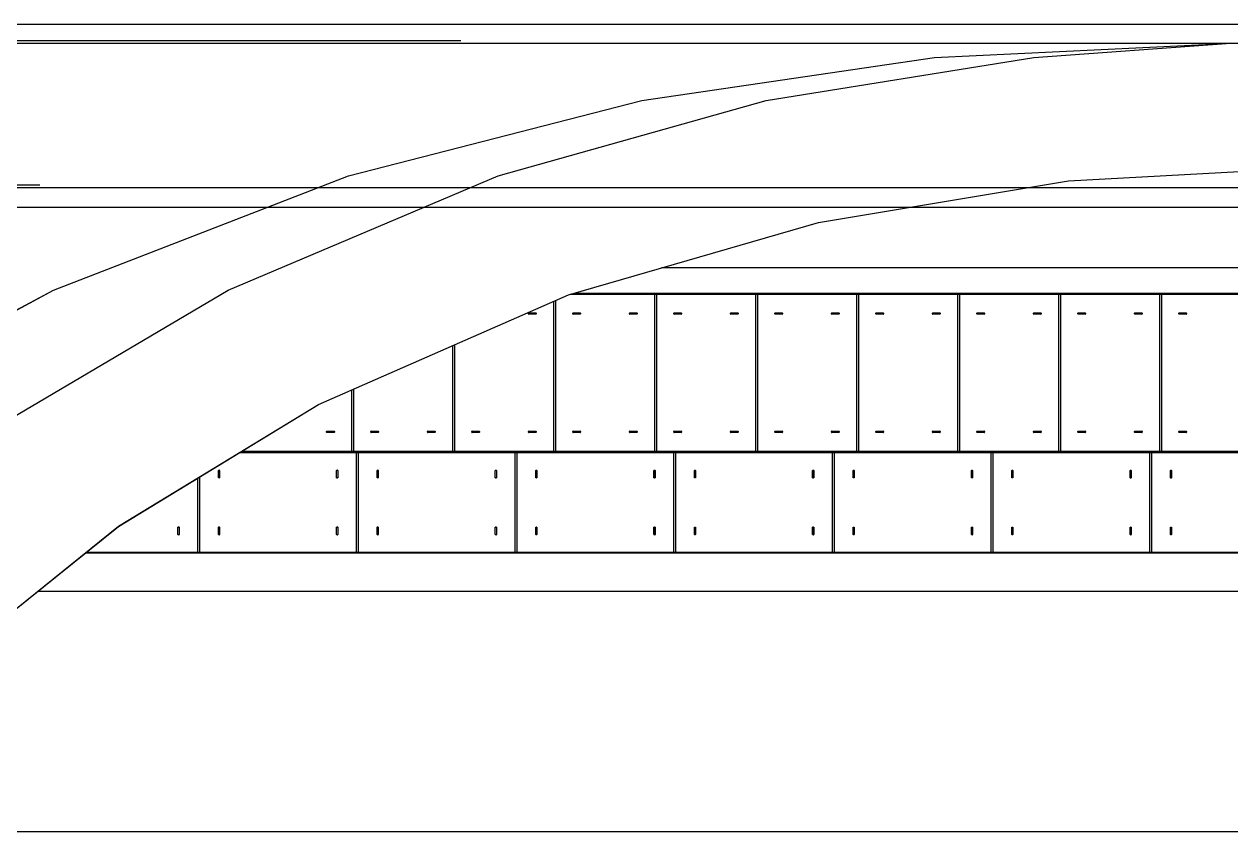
# Model space of a CAD drawing. Extents: x -137 to 172, y -7 to 127.
# Drawn here: x 24.07 to 30.34, y 62.91 to 67.11 of the extents above; entities that cross this region are included whole.
import ezdxf

# ---------------------------------------------------------------- set-up
doc = ezdxf.new("R2010")
doc.units = 0
doc.layers.add('TT-BASE', color=253, linetype='CONTINUOUS')

msp = doc.modelspace()

# ---------------------------------------------------------------- linework, layer by layer
at = {"layer": 'TT-BASE'}
for p, q in [((19.6662, 67.1137), (33.9162, 67.1136)), ((33.9162, 67.0136), (4.6662, 67.0144)), ((33.9162, 67.0136), (4.6662, 67.0138)), ((28.7982, 66.9408), (30.3162, 67.0137)), ((28.7982, 66.9407), (30.3162, 67.0136)), ((29.3152, 66.9408), (30.3162, 67.0137)), ((29.3152, 66.9406), (30.3162, 67.0136)), ((27.2772, 66.7168), (28.7982, 66.9408)), ((27.2772, 66.7167), (28.7982, 66.9407)), ((27.9242, 66.7168), (29.3152, 66.9408)), ((27.9242, 66.7167), (29.3152, 66.9406)), ((25.7522, 66.3249), (27.2772, 66.7168)), ((25.7522, 66.3247), (27.2772, 66.7167)), ((26.5302, 66.3248), (27.9242, 66.7168)), ((26.5302, 66.3247), (27.9242, 66.7167)), ((24.2182, 65.7309), (25.7522, 66.3249)), ((24.2182, 65.7307), (25.7522, 66.3247)), ((25.1272, 65.7309), (26.5302, 66.3248)), ((25.1272, 65.7307), (26.5302, 66.3247)), ((29.4962, 66.2994), (30.7962, 66.3703)), ((29.4962, 66.2993), (30.7962, 66.3703)), ((0.0529, 66.2646), (29.2828, 66.2638)), ((0.0529, 66.2638), (29.2828, 66.2636)), ((24.6629, 66.263), (9.663, 66.2634)), ((33.9135, 66.2626), (24.6629, 66.263)), ((28.1962, 66.0824), (29.4962, 66.2994)), ((28.1962, 66.0823), (29.4962, 66.2993)), ((26.8962, 65.7054), (28.1962, 66.0824)), ((26.8962, 65.7053), (28.1962, 66.0823)), ((33.9162, 65.8457), (27.3804, 65.8459)), ((33.9162, 65.8457), (27.3805, 65.8457)), ((22.9811, 65.0639), (24.2182, 65.7309)), ((22.9812, 65.0637), (24.2182, 65.7307)), ((23.9961, 65.0639), (25.1272, 65.7309)), ((23.9962, 65.0637), (25.1272, 65.7307)), ((25.5961, 65.1365), (26.8962, 65.7054)), ((25.5962, 65.1363), (26.8962, 65.7053)), ((33.9162, 65.7086), (26.9078, 65.7088)), ((33.9162, 65.7086), (26.9078, 65.7087)), ((33.9162, 65.7136), (26.925, 65.7138)), ((33.9162, 65.7136), (26.9251, 65.7137)), ((27.3437, 65.7088), (27.3436, 64.8938)), ((27.3437, 65.7087), (27.3437, 64.8937)), ((27.3537, 65.7088), (27.3536, 64.8938)), ((27.3537, 65.7087), (27.3537, 64.8937)), ((27.8687, 65.7088), (27.8686, 64.8938)), ((27.8687, 65.7087), (27.8687, 64.8937)), ((27.8787, 65.7088), (27.8786, 64.8938)), ((27.8787, 65.7087), (27.8787, 64.8937)), ((28.3937, 65.7088), (28.3936, 64.8938)), ((28.3937, 65.7087), (28.3937, 64.8937)), ((28.4037, 65.7088), (28.4036, 64.8938)), ((28.4037, 65.7087), (28.4037, 64.8937)), ((28.9187, 65.7088), (28.9186, 64.8938)), ((28.9187, 65.7087), (28.9187, 64.8937)), ((28.9287, 65.7088), (28.9286, 64.8938)), ((28.9287, 65.7087), (28.9287, 64.8937)), ((29.4437, 65.7088), (29.4436, 64.8938)), ((29.4437, 65.7086), (29.4437, 64.8936)), ((29.4537, 65.7088), (29.4536, 64.8938)), ((29.4537, 65.7086), (29.4537, 64.8936)), ((29.9687, 65.7087), (29.9686, 64.8937)), ((29.9687, 65.7086), (29.9687, 64.8936)), ((29.9787, 65.7087), (29.9786, 64.8937)), ((29.9787, 65.7086), (29.9787, 64.8936)), ((26.8187, 65.6715), (26.8186, 64.8938)), ((26.8187, 65.6714), (26.8187, 64.8937)), ((26.8287, 65.6759), (26.8286, 64.8938)), ((26.8287, 65.6757), (26.8287, 64.8937)), ((26.6887, 65.6068), (26.6887, 65.6108)), ((26.6887, 65.6067), (26.6887, 65.6107)), ((26.6897, 65.6118), (26.7277, 65.6118)), ((26.6897, 65.6117), (26.7277, 65.6117)), ((26.7277, 65.6058), (26.6897, 65.6058)), ((26.7277, 65.6057), (26.6897, 65.6057)), ((26.7287, 65.6108), (26.7287, 65.6068)), ((26.7287, 65.6107), (26.7287, 65.6067)), ((26.9187, 65.6068), (26.9187, 65.6108)), ((26.9187, 65.6067), (26.9187, 65.6107)), ((26.9197, 65.6118), (26.9577, 65.6118)), ((26.9197, 65.6117), (26.9577, 65.6117)), ((26.9577, 65.6058), (26.9197, 65.6058)), ((26.9577, 65.6057), (26.9197, 65.6057)), ((26.9587, 65.6108), (26.9587, 65.6068)), ((26.9587, 65.6107), (26.9587, 65.6067)), ((27.2137, 65.6068), (27.2137, 65.6108)), ((27.2137, 65.6067), (27.2137, 65.6107)), ((27.2147, 65.6118), (27.2527, 65.6118)), ((27.2147, 65.6117), (27.2527, 65.6117)), ((27.2527, 65.6058), (27.2147, 65.6058)), ((27.2527, 65.6057), (27.2147, 65.6057)), ((27.2537, 65.6108), (27.2537, 65.6068)), ((27.2537, 65.6107), (27.2537, 65.6067)), ((27.4437, 65.6068), (27.4437, 65.6108)), ((27.4437, 65.6067), (27.4437, 65.6107)), ((27.4447, 65.6118), (27.4827, 65.6118)), ((27.4447, 65.6117), (27.4827, 65.6117)), ((27.4827, 65.6058), (27.4447, 65.6058)), ((27.4827, 65.6057), (27.4447, 65.6057)), ((27.4837, 65.6108), (27.4837, 65.6068)), ((27.4837, 65.6107), (27.4837, 65.6067)), ((27.7387, 65.6068), (27.7387, 65.6108)), ((27.7387, 65.6067), (27.7387, 65.6107)), ((27.7397, 65.6118), (27.7777, 65.6118)), ((27.7397, 65.6117), (27.7777, 65.6117)), ((27.7777, 65.6058), (27.7397, 65.6058)), ((27.7777, 65.6057), (27.7397, 65.6057)), ((27.7787, 65.6108), (27.7787, 65.6068)), ((27.7787, 65.6107), (27.7787, 65.6067)), ((27.9687, 65.6068), (27.9687, 65.6108)), ((27.9687, 65.6067), (27.9687, 65.6107)), ((27.9697, 65.6118), (28.0077, 65.6118)), ((27.9697, 65.6117), (28.0077, 65.6117)), ((28.0077, 65.6058), (27.9697, 65.6058)), ((28.0077, 65.6057), (27.9697, 65.6057)), ((28.0087, 65.6108), (28.0087, 65.6068)), ((28.0087, 65.6107), (28.0087, 65.6067)), ((28.2637, 65.6068), (28.2637, 65.6108)), ((28.2637, 65.6067), (28.2637, 65.6107)), ((28.2647, 65.6118), (28.3027, 65.6118)), ((28.2647, 65.6117), (28.3027, 65.6117)), ((28.3027, 65.6058), (28.2647, 65.6058)), ((28.3027, 65.6057), (28.2647, 65.6057)), ((28.3037, 65.6108), (28.3037, 65.6068)), ((28.3037, 65.6107), (28.3037, 65.6067)), ((28.4937, 65.6068), (28.4937, 65.6108)), ((28.4937, 65.6067), (28.4937, 65.6107)), ((28.4947, 65.6118), (28.5327, 65.6118)), ((28.4947, 65.6117), (28.5327, 65.6117)), ((28.5327, 65.6058), (28.4947, 65.6058)), ((28.5327, 65.6057), (28.4947, 65.6057)), ((28.5337, 65.6108), (28.5337, 65.6068)), ((28.5337, 65.6107), (28.5337, 65.6067)), ((28.7887, 65.6068), (28.7887, 65.6108)), ((28.7887, 65.6067), (28.7887, 65.6107)), ((28.7897, 65.6118), (28.8277, 65.6118)), ((28.7897, 65.6117), (28.8277, 65.6117)), ((28.8277, 65.6058), (28.7897, 65.6058)), ((28.8277, 65.6057), (28.7897, 65.6057)), ((28.8287, 65.6108), (28.8287, 65.6068)), ((28.8287, 65.6107), (28.8287, 65.6067)), ((29.0187, 65.6068), (29.0187, 65.6108)), ((29.0187, 65.6067), (29.0187, 65.6107)), ((29.0197, 65.6118), (29.0577, 65.6118)), ((29.0197, 65.6117), (29.0577, 65.6117)), ((29.0577, 65.6058), (29.0197, 65.6058)), ((29.0577, 65.6057), (29.0197, 65.6057)), ((29.0587, 65.6108), (29.0587, 65.6068)), ((29.0587, 65.6107), (29.0587, 65.6067)), ((29.3137, 65.6068), (29.3137, 65.6108)), ((29.3137, 65.6066), (29.3137, 65.6106)), ((29.3147, 65.6118), (29.3527, 65.6118)), ((29.3147, 65.6116), (29.3527, 65.6116)), ((29.3527, 65.6058), (29.3147, 65.6058)), ((29.3527, 65.6056), (29.3147, 65.6056)), ((29.3537, 65.6108), (29.3537, 65.6068)), ((29.3537, 65.6106), (29.3537, 65.6066)), ((29.5437, 65.6067), (29.5437, 65.6107)), ((29.5437, 65.6066), (29.5437, 65.6106)), ((29.5447, 65.6117), (29.5827, 65.6117)), ((29.5447, 65.6116), (29.5827, 65.6116)), ((29.5827, 65.6057), (29.5447, 65.6057)), ((29.5827, 65.6056), (29.5447, 65.6056)), ((29.5837, 65.6107), (29.5837, 65.6067)), ((29.5837, 65.6106), (29.5837, 65.6066)), ((29.8387, 65.6067), (29.8387, 65.6107)), ((29.8387, 65.6066), (29.8387, 65.6106)), ((29.8397, 65.6117), (29.8777, 65.6117)), ((29.8397, 65.6116), (29.8777, 65.6116)), ((29.8777, 65.6057), (29.8397, 65.6057)), ((29.8777, 65.6056), (29.8397, 65.6056)), ((29.8787, 65.6107), (29.8787, 65.6067)), ((29.8787, 65.6106), (29.8787, 65.6066)), ((30.0687, 65.6067), (30.0687, 65.6107)), ((30.0687, 65.6066), (30.0687, 65.6106)), ((30.0697, 65.6117), (30.1077, 65.6117)), ((30.0697, 65.6116), (30.1077, 65.6116)), ((30.1077, 65.6057), (30.0697, 65.6057)), ((30.1077, 65.6056), (30.0697, 65.6056)), ((30.1087, 65.6107), (30.1087, 65.6067)), ((30.1087, 65.6106), (30.1087, 65.6066)), ((26.2936, 65.4418), (26.2936, 64.8938)), ((26.2937, 65.4416), (26.2937, 64.8937)), ((26.3036, 65.4461), (26.3036, 64.8938)), ((26.3037, 65.446), (26.3037, 64.8937)), ((25.7686, 65.212), (25.7686, 64.8939)), ((25.7687, 65.2118), (25.7687, 64.8937)), ((25.7786, 65.2164), (25.7786, 64.8939)), ((25.7787, 65.2162), (25.7787, 64.8937)), ((24.5561, 64.5025), (25.5961, 65.1365)), ((24.5562, 64.5023), (25.5962, 65.1363)), ((25.6386, 64.9919), (25.6386, 64.9959)), ((25.6387, 64.9917), (25.6387, 64.9957)), ((25.6396, 64.9969), (25.6776, 64.9969)), ((25.6776, 64.9909), (25.6396, 64.9909)), ((25.6397, 64.9967), (25.6777, 64.9967)), ((25.6777, 64.9907), (25.6397, 64.9907)), ((25.6786, 64.9959), (25.6786, 64.9919)), ((25.6787, 64.9957), (25.6787, 64.9917)), ((25.8686, 64.9919), (25.8686, 64.9959)), ((25.8687, 64.9917), (25.8687, 64.9957)), ((25.8696, 64.9969), (25.9076, 64.9969)), ((25.9076, 64.9909), (25.8696, 64.9909)), ((25.8697, 64.9967), (25.9077, 64.9967)), ((25.9077, 64.9907), (25.8697, 64.9907)), ((25.9086, 64.9959), (25.9086, 64.9919)), ((25.9087, 64.9957), (25.9087, 64.9917)), ((26.1636, 64.9918), (26.1636, 64.9958)), ((26.1637, 64.9917), (26.1637, 64.9957)), ((26.1646, 64.9968), (26.2026, 64.9968)), ((26.2026, 64.9908), (26.1646, 64.9908)), ((26.1647, 64.9967), (26.2027, 64.9967)), ((26.2027, 64.9907), (26.1647, 64.9907)), ((26.2036, 64.9958), (26.2036, 64.9918)), ((26.2037, 64.9957), (26.2037, 64.9917)), ((26.3936, 64.9918), (26.3936, 64.9958)), ((26.3937, 64.9917), (26.3937, 64.9957)), ((26.3946, 64.9968), (26.4326, 64.9968)), ((26.4326, 64.9908), (26.3946, 64.9908)), ((26.3947, 64.9967), (26.4327, 64.9967)), ((26.4327, 64.9907), (26.3947, 64.9907)), ((26.4336, 64.9958), (26.4336, 64.9918)), ((26.4337, 64.9957), (26.4337, 64.9917)), ((26.6886, 64.9918), (26.6886, 64.9958)), ((26.6887, 64.9917), (26.6887, 64.9957)), ((26.6896, 64.9968), (26.7276, 64.9968)), ((26.7276, 64.9908), (26.6896, 64.9908)), ((26.6897, 64.9967), (26.7277, 64.9967)), ((26.7277, 64.9907), (26.6897, 64.9907)), ((26.7286, 64.9958), (26.7286, 64.9918)), ((26.7287, 64.9957), (26.7287, 64.9917)), ((26.9186, 64.9918), (26.9186, 64.9958)), ((26.9187, 64.9917), (26.9187, 64.9957)), ((26.9196, 64.9968), (26.9576, 64.9968)), ((26.9576, 64.9908), (26.9196, 64.9908)), ((26.9197, 64.9967), (26.9577, 64.9967)), ((26.9577, 64.9907), (26.9197, 64.9907)), ((26.9586, 64.9958), (26.9586, 64.9918)), ((26.9587, 64.9957), (26.9587, 64.9917)), ((27.2136, 64.9918), (27.2136, 64.9958)), ((27.2137, 64.9917), (27.2137, 64.9957)), ((27.2146, 64.9968), (27.2526, 64.9968)), ((27.2526, 64.9908), (27.2146, 64.9908)), ((27.2147, 64.9967), (27.2527, 64.9967)), ((27.2527, 64.9907), (27.2147, 64.9907)), ((27.2536, 64.9958), (27.2536, 64.9918)), ((27.2537, 64.9957), (27.2537, 64.9917)), ((27.4436, 64.9918), (27.4436, 64.9958)), ((27.4437, 64.9917), (27.4437, 64.9957)), ((27.4446, 64.9968), (27.4826, 64.9968)), ((27.4826, 64.9908), (27.4446, 64.9908)), ((27.4447, 64.9967), (27.4827, 64.9967)), ((27.4827, 64.9907), (27.4447, 64.9907)), ((27.4836, 64.9958), (27.4836, 64.9918)), ((27.4837, 64.9957), (27.4837, 64.9917)), ((27.7386, 64.9918), (27.7386, 64.9958)), ((27.7387, 64.9917), (27.7387, 64.9957)), ((27.7396, 64.9968), (27.7776, 64.9968)), ((27.7776, 64.9908), (27.7396, 64.9908)), ((27.7397, 64.9967), (27.7777, 64.9967)), ((27.7777, 64.9907), (27.7397, 64.9907)), ((27.7786, 64.9958), (27.7786, 64.9918)), ((27.7787, 64.9957), (27.7787, 64.9917)), ((27.9686, 64.9918), (27.9686, 64.9958)), ((27.9687, 64.9917), (27.9687, 64.9957)), ((27.9696, 64.9968), (28.0076, 64.9968)), ((28.0076, 64.9908), (27.9696, 64.9908)), ((27.9697, 64.9967), (28.0077, 64.9967)), ((28.0077, 64.9907), (27.9697, 64.9907)), ((28.0086, 64.9958), (28.0086, 64.9918)), ((28.0087, 64.9957), (28.0087, 64.9917)), ((28.2636, 64.9918), (28.2636, 64.9958)), ((28.2637, 64.9917), (28.2637, 64.9957)), ((28.2646, 64.9968), (28.3026, 64.9968)), ((28.3026, 64.9908), (28.2646, 64.9908)), ((28.2647, 64.9967), (28.3027, 64.9967)), ((28.3027, 64.9907), (28.2647, 64.9907)), ((28.3036, 64.9958), (28.3036, 64.9918)), ((28.3037, 64.9957), (28.3037, 64.9917)), ((28.4936, 64.9918), (28.4936, 64.9958)), ((28.4937, 64.9917), (28.4937, 64.9957)), ((28.4946, 64.9968), (28.5326, 64.9968)), ((28.5326, 64.9908), (28.4946, 64.9908)), ((28.4947, 64.9967), (28.5327, 64.9967)), ((28.5327, 64.9907), (28.4947, 64.9907)), ((28.5336, 64.9958), (28.5336, 64.9918)), ((28.5337, 64.9957), (28.5337, 64.9917)), ((28.7886, 64.9918), (28.7886, 64.9958)), ((28.7887, 64.9917), (28.7887, 64.9957)), ((28.7896, 64.9968), (28.8276, 64.9968)), ((28.8276, 64.9908), (28.7896, 64.9908)), ((28.7897, 64.9967), (28.8277, 64.9967)), ((28.8277, 64.9907), (28.7897, 64.9907)), ((28.8286, 64.9958), (28.8286, 64.9918)), ((28.8287, 64.9957), (28.8287, 64.9917)), ((29.0186, 64.9918), (29.0186, 64.9958)), ((29.0187, 64.9917), (29.0187, 64.9957)), ((29.0196, 64.9968), (29.0576, 64.9968)), ((29.0576, 64.9908), (29.0196, 64.9908)), ((29.0197, 64.9967), (29.0577, 64.9967)), ((29.0577, 64.9907), (29.0197, 64.9907)), ((29.0586, 64.9958), (29.0586, 64.9918)), ((29.0587, 64.9957), (29.0587, 64.9917)), ((29.3136, 64.9918), (29.3136, 64.9958)), ((29.3137, 64.9916), (29.3137, 64.9956)), ((29.3146, 64.9968), (29.3526, 64.9968)), ((29.3526, 64.9908), (29.3146, 64.9908)), ((29.3147, 64.9966), (29.3527, 64.9966)), ((29.3527, 64.9906), (29.3147, 64.9906)), ((29.3536, 64.9958), (29.3536, 64.9918)), ((29.3537, 64.9956), (29.3537, 64.9916)), ((29.5436, 64.9917), (29.5436, 64.9957)), ((29.5437, 64.9916), (29.5437, 64.9956)), ((29.5446, 64.9967), (29.5826, 64.9967)), ((29.5826, 64.9907), (29.5446, 64.9907)), ((29.5447, 64.9966), (29.5827, 64.9966)), ((29.5827, 64.9906), (29.5447, 64.9906)), ((29.5836, 64.9957), (29.5836, 64.9917)), ((29.5837, 64.9956), (29.5837, 64.9916)), ((29.8386, 64.9917), (29.8386, 64.9957)), ((29.8387, 64.9916), (29.8387, 64.9956)), ((29.8396, 64.9967), (29.8776, 64.9967)), ((29.8776, 64.9907), (29.8396, 64.9907)), ((29.8397, 64.9966), (29.8777, 64.9966)), ((29.8777, 64.9906), (29.8397, 64.9906)), ((29.8786, 64.9957), (29.8786, 64.9917)), ((29.8787, 64.9956), (29.8787, 64.9916)), ((30.0686, 64.9917), (30.0686, 64.9957)), ((30.0687, 64.9916), (30.0687, 64.9956)), ((30.0696, 64.9967), (30.1076, 64.9967)), ((30.1076, 64.9907), (30.0696, 64.9907)), ((30.0697, 64.9966), (30.1077, 64.9966)), ((30.1077, 64.9906), (30.0697, 64.9906)), ((30.1086, 64.9957), (30.1086, 64.9917)), ((30.1087, 64.9956), (30.1087, 64.9916)), ((33.9161, 64.8836), (25.1817, 64.8839)), ((33.9162, 64.8836), (25.1818, 64.8837)), ((25.1981, 64.8939), (33.9161, 64.8936)), ((25.1982, 64.8937), (33.9162, 64.8936)), ((25.7936, 64.3689), (25.7936, 64.8839)), ((25.7937, 64.3687), (25.7937, 64.8837)), ((25.8036, 64.3689), (25.8036, 64.8839)), ((25.8037, 64.3687), (25.8037, 64.8837)), ((26.6186, 64.3688), (26.6186, 64.8838)), ((26.6187, 64.3687), (26.6187, 64.8837)), ((26.6286, 64.3688), (26.6286, 64.8838)), ((26.6287, 64.3687), (26.6287, 64.8837)), ((27.4436, 64.3688), (27.4436, 64.8838)), ((27.4437, 64.3687), (27.4437, 64.8837)), ((27.4536, 64.3688), (27.4536, 64.8838)), ((27.4537, 64.3687), (27.4537, 64.8837)), ((28.2686, 64.3688), (28.2686, 64.8838)), ((28.2687, 64.3687), (28.2687, 64.8837)), ((28.2786, 64.3688), (28.2786, 64.8838)), ((28.2787, 64.3687), (28.2787, 64.8837)), ((29.0936, 64.3688), (29.0936, 64.8838)), ((29.0937, 64.3687), (29.0937, 64.8837)), ((29.1036, 64.3688), (29.1036, 64.8838)), ((29.1037, 64.3687), (29.1037, 64.8837)), ((29.9186, 64.3687), (29.9186, 64.8837)), ((29.9187, 64.3686), (29.9187, 64.8836)), ((29.9286, 64.3687), (29.9286, 64.8837)), ((29.9287, 64.3686), (29.9287, 64.8836)), ((24.9686, 64.3689), (24.9686, 64.754)), ((24.9687, 64.3687), (24.9687, 64.7538)), ((24.9786, 64.3689), (24.9786, 64.7601)), ((24.9787, 64.3687), (24.9787, 64.7599)), ((25.0756, 64.7549), (25.0756, 64.7929)), ((25.0757, 64.7547), (25.0757, 64.7927)), ((25.0766, 64.7939), (25.0806, 64.7939)), ((25.0806, 64.7539), (25.0766, 64.7539)), ((25.0767, 64.7937), (25.0807, 64.7937)), ((25.0807, 64.7537), (25.0767, 64.7537)), ((25.0816, 64.7929), (25.0816, 64.7549)), ((25.0817, 64.7927), (25.0817, 64.7547)), ((25.6906, 64.7549), (25.6906, 64.7929)), ((25.6907, 64.7547), (25.6907, 64.7927)), ((25.6916, 64.7939), (25.6956, 64.7939)), ((25.6956, 64.7539), (25.6916, 64.7539)), ((25.6917, 64.7937), (25.6957, 64.7937)), ((25.6957, 64.7537), (25.6917, 64.7537)), ((25.6966, 64.7929), (25.6966, 64.7549)), ((25.6967, 64.7927), (25.6967, 64.7547)), ((25.9006, 64.7549), (25.9006, 64.7929)), ((25.9007, 64.7547), (25.9007, 64.7927)), ((25.9016, 64.7939), (25.9056, 64.7939)), ((25.9056, 64.7539), (25.9016, 64.7539)), ((25.9017, 64.7937), (25.9057, 64.7937)), ((25.9057, 64.7537), (25.9017, 64.7537)), ((25.9066, 64.7929), (25.9066, 64.7549)), ((25.9067, 64.7927), (25.9067, 64.7547)), ((26.5156, 64.7548), (26.5156, 64.7928)), ((26.5157, 64.7547), (26.5157, 64.7927)), ((26.5166, 64.7938), (26.5206, 64.7938)), ((26.5206, 64.7538), (26.5166, 64.7538)), ((26.5167, 64.7937), (26.5207, 64.7937)), ((26.5207, 64.7537), (26.5167, 64.7537)), ((26.5216, 64.7928), (26.5216, 64.7548)), ((26.5217, 64.7927), (26.5217, 64.7547)), ((26.7256, 64.7548), (26.7256, 64.7928)), ((26.7257, 64.7547), (26.7257, 64.7927)), ((26.7266, 64.7938), (26.7306, 64.7938)), ((26.7306, 64.7538), (26.7266, 64.7538)), ((26.7267, 64.7937), (26.7307, 64.7937)), ((26.7307, 64.7537), (26.7267, 64.7537)), ((26.7316, 64.7928), (26.7316, 64.7548)), ((26.7317, 64.7927), (26.7317, 64.7547)), ((27.3406, 64.7548), (27.3406, 64.7928)), ((27.3407, 64.7547), (27.3407, 64.7927)), ((27.3416, 64.7938), (27.3456, 64.7938)), ((27.3456, 64.7538), (27.3416, 64.7538)), ((27.3417, 64.7937), (27.3457, 64.7937)), ((27.3457, 64.7537), (27.3417, 64.7537)), ((27.3466, 64.7928), (27.3466, 64.7548)), ((27.3467, 64.7927), (27.3467, 64.7547)), ((27.5506, 64.7548), (27.5506, 64.7928)), ((27.5507, 64.7547), (27.5507, 64.7927)), ((27.5516, 64.7938), (27.5556, 64.7938)), ((27.5556, 64.7538), (27.5516, 64.7538)), ((27.5517, 64.7937), (27.5557, 64.7937)), ((27.5557, 64.7537), (27.5517, 64.7537)), ((27.5566, 64.7928), (27.5566, 64.7548)), ((27.5567, 64.7927), (27.5567, 64.7547)), ((28.1656, 64.7548), (28.1656, 64.7928)), ((28.1657, 64.7547), (28.1657, 64.7927)), ((28.1666, 64.7938), (28.1706, 64.7938)), ((28.1706, 64.7538), (28.1666, 64.7538)), ((28.1667, 64.7937), (28.1707, 64.7937)), ((28.1707, 64.7537), (28.1667, 64.7537)), ((28.1716, 64.7928), (28.1716, 64.7548)), ((28.1717, 64.7927), (28.1717, 64.7547)), ((28.3756, 64.7548), (28.3756, 64.7928)), ((28.3757, 64.7547), (28.3757, 64.7927)), ((28.3766, 64.7938), (28.3806, 64.7938)), ((28.3806, 64.7538), (28.3766, 64.7538)), ((28.3767, 64.7937), (28.3807, 64.7937)), ((28.3807, 64.7537), (28.3767, 64.7537)), ((28.3816, 64.7928), (28.3816, 64.7548)), ((28.3817, 64.7927), (28.3817, 64.7547)), ((28.9906, 64.7548), (28.9906, 64.7928)), ((28.9907, 64.7547), (28.9907, 64.7927)), ((28.9916, 64.7938), (28.9956, 64.7938)), ((28.9956, 64.7538), (28.9916, 64.7538)), ((28.9917, 64.7937), (28.9957, 64.7937)), ((28.9957, 64.7537), (28.9917, 64.7537)), ((28.9966, 64.7928), (28.9966, 64.7548)), ((28.9967, 64.7927), (28.9967, 64.7547)), ((29.2006, 64.7548), (29.2006, 64.7928)), ((29.2007, 64.7547), (29.2007, 64.7927)), ((29.2016, 64.7938), (29.2056, 64.7938)), ((29.2056, 64.7538), (29.2016, 64.7538)), ((29.2017, 64.7937), (29.2057, 64.7937)), ((29.2057, 64.7537), (29.2017, 64.7537)), ((29.2066, 64.7928), (29.2066, 64.7548)), ((29.2067, 64.7927), (29.2067, 64.7547)), ((29.8156, 64.7547), (29.8156, 64.7927)), ((29.8157, 64.7546), (29.8157, 64.7926)), ((29.8166, 64.7937), (29.8206, 64.7937)), ((29.8206, 64.7537), (29.8166, 64.7537)), ((29.8167, 64.7936), (29.8207, 64.7936)), ((29.8207, 64.7536), (29.8167, 64.7536)), ((29.8216, 64.7927), (29.8216, 64.7547)), ((29.8217, 64.7926), (29.8217, 64.7546)), ((30.0256, 64.7547), (30.0256, 64.7927)), ((30.0257, 64.7546), (30.0257, 64.7926)), ((30.0266, 64.7937), (30.0306, 64.7937)), ((30.0306, 64.7537), (30.0266, 64.7537)), ((30.0267, 64.7936), (30.0307, 64.7936)), ((30.0307, 64.7536), (30.0267, 64.7536)), ((30.0316, 64.7927), (30.0316, 64.7547)), ((30.0317, 64.7926), (30.0317, 64.7546)), ((23.7111, 63.8215), (24.5561, 64.5025)), ((23.7112, 63.8213), (24.5562, 64.5023)), ((24.8656, 64.4599), (24.8656, 64.4979)), ((24.8657, 64.4597), (24.8657, 64.4977)), ((24.8666, 64.4989), (24.8706, 64.4989)), ((24.8667, 64.4987), (24.8707, 64.4987)), ((24.8716, 64.4979), (24.8716, 64.4599)), ((24.8717, 64.4977), (24.8717, 64.4597)), ((25.0756, 64.4599), (25.0756, 64.4979)), ((25.0757, 64.4597), (25.0757, 64.4977)), ((25.0766, 64.4989), (25.0806, 64.4989)), ((25.0767, 64.4987), (25.0807, 64.4987)), ((25.0816, 64.4979), (25.0816, 64.4599)), ((25.0817, 64.4977), (25.0817, 64.4597)), ((25.6906, 64.4599), (25.6906, 64.4979)), ((25.6907, 64.4597), (25.6907, 64.4977)), ((25.6916, 64.4989), (25.6956, 64.4989)), ((25.6917, 64.4987), (25.6957, 64.4987)), ((25.6966, 64.4979), (25.6966, 64.4599)), ((25.6967, 64.4977), (25.6967, 64.4597)), ((25.9006, 64.4599), (25.9006, 64.4979)), ((25.9007, 64.4597), (25.9007, 64.4977)), ((25.9016, 64.4989), (25.9056, 64.4989)), ((25.9017, 64.4987), (25.9057, 64.4987)), ((25.9066, 64.4979), (25.9066, 64.4599)), ((25.9067, 64.4977), (25.9067, 64.4597)), ((26.5156, 64.4598), (26.5156, 64.4978)), ((26.5157, 64.4597), (26.5157, 64.4977)), ((26.5166, 64.4988), (26.5206, 64.4988)), ((26.5167, 64.4987), (26.5207, 64.4987)), ((26.5216, 64.4978), (26.5216, 64.4598)), ((26.5217, 64.4977), (26.5217, 64.4597)), ((26.7256, 64.4598), (26.7256, 64.4978)), ((26.7257, 64.4597), (26.7257, 64.4977)), ((26.7266, 64.4988), (26.7306, 64.4988)), ((26.7267, 64.4987), (26.7307, 64.4987)), ((26.7316, 64.4978), (26.7316, 64.4598)), ((26.7317, 64.4977), (26.7317, 64.4597)), ((27.3406, 64.4598), (27.3406, 64.4978)), ((27.3407, 64.4597), (27.3407, 64.4977)), ((27.3416, 64.4988), (27.3456, 64.4988)), ((27.3417, 64.4987), (27.3457, 64.4987)), ((27.3466, 64.4978), (27.3466, 64.4598)), ((27.3467, 64.4977), (27.3467, 64.4597)), ((27.5506, 64.4598), (27.5506, 64.4978)), ((27.5507, 64.4597), (27.5507, 64.4977)), ((27.5516, 64.4988), (27.5556, 64.4988)), ((27.5517, 64.4987), (27.5557, 64.4987)), ((27.5566, 64.4978), (27.5566, 64.4598)), ((27.5567, 64.4977), (27.5567, 64.4597)), ((28.1656, 64.4598), (28.1656, 64.4978)), ((28.1657, 64.4597), (28.1657, 64.4977)), ((28.1666, 64.4988), (28.1706, 64.4988)), ((28.1667, 64.4987), (28.1707, 64.4987)), ((28.1716, 64.4978), (28.1716, 64.4598)), ((28.1717, 64.4977), (28.1717, 64.4597)), ((28.3756, 64.4598), (28.3756, 64.4978)), ((28.3757, 64.4597), (28.3757, 64.4977)), ((28.3766, 64.4988), (28.3806, 64.4988)), ((28.3767, 64.4987), (28.3807, 64.4987)), ((28.3816, 64.4978), (28.3816, 64.4598)), ((28.3817, 64.4977), (28.3817, 64.4597)), ((28.9906, 64.4598), (28.9906, 64.4978)), ((28.9907, 64.4597), (28.9907, 64.4977)), ((28.9916, 64.4988), (28.9956, 64.4988)), ((28.9917, 64.4987), (28.9957, 64.4987)), ((28.9966, 64.4978), (28.9966, 64.4598)), ((28.9967, 64.4977), (28.9967, 64.4597)), ((29.2006, 64.4598), (29.2006, 64.4978)), ((29.2007, 64.4597), (29.2007, 64.4977)), ((29.2016, 64.4988), (29.2056, 64.4988)), ((29.2017, 64.4987), (29.2057, 64.4987)), ((29.2066, 64.4978), (29.2066, 64.4598)), ((29.2067, 64.4977), (29.2067, 64.4597)), ((29.8156, 64.4597), (29.8156, 64.4977)), ((29.8157, 64.4596), (29.8157, 64.4976)), ((29.8166, 64.4987), (29.8206, 64.4987)), ((29.8167, 64.4986), (29.8207, 64.4986)), ((29.8216, 64.4977), (29.8216, 64.4597)), ((29.8217, 64.4976), (29.8217, 64.4596)), ((30.0256, 64.4597), (30.0256, 64.4977)), ((30.0257, 64.4596), (30.0257, 64.4976)), ((30.0266, 64.4987), (30.0306, 64.4987)), ((30.0267, 64.4986), (30.0307, 64.4986)), ((30.0316, 64.4977), (30.0316, 64.4597)), ((30.0317, 64.4976), (30.0317, 64.4596)), ((24.8706, 64.4589), (24.8666, 64.4589)), ((24.8707, 64.4587), (24.8667, 64.4587)), ((25.0806, 64.4589), (25.0766, 64.4589)), ((25.0807, 64.4587), (25.0767, 64.4587)), ((25.6956, 64.4589), (25.6916, 64.4589)), ((25.6957, 64.4587), (25.6917, 64.4587)), ((25.9056, 64.4589), (25.9016, 64.4589)), ((25.9057, 64.4587), (25.9017, 64.4587)), ((26.5206, 64.4588), (26.5166, 64.4588)), ((26.5207, 64.4587), (26.5167, 64.4587)), ((26.7306, 64.4588), (26.7266, 64.4588)), ((26.7307, 64.4587), (26.7267, 64.4587)), ((27.3456, 64.4588), (27.3416, 64.4588)), ((27.3457, 64.4587), (27.3417, 64.4587)), ((27.5556, 64.4588), (27.5516, 64.4588)), ((27.5557, 64.4587), (27.5517, 64.4587)), ((28.1706, 64.4588), (28.1666, 64.4588)), ((28.1707, 64.4587), (28.1667, 64.4587)), ((28.3806, 64.4588), (28.3766, 64.4588)), ((28.3807, 64.4587), (28.3767, 64.4587)), ((28.9956, 64.4588), (28.9916, 64.4588)), ((28.9957, 64.4587), (28.9917, 64.4587)), ((29.2056, 64.4588), (29.2016, 64.4588)), ((29.2057, 64.4587), (29.2017, 64.4587)), ((29.8206, 64.4587), (29.8166, 64.4587)), ((29.8207, 64.4586), (29.8167, 64.4586)), ((30.0306, 64.4587), (30.0266, 64.4587)), ((30.0307, 64.4586), (30.0267, 64.4586)), ((24.3841, 64.3639), (33.9161, 64.3636)), ((24.3842, 64.3637), (33.9162, 64.3636)), ((24.3903, 64.3689), (33.9161, 64.3686)), ((24.3904, 64.3687), (33.9162, 64.3686)), ((33.9161, 64.1636), (24.1359, 64.1639)), ((33.9162, 64.1636), (24.136, 64.1637)), ((33.9161, 62.9136), (22.8893, 62.9139)), ((33.9162, 62.9136), (22.8894, 62.9137))]:
    msp.add_line(p, q, dxfattribs=at)
at = {"layer": 'TT-BASE', "ltscale": 0.1}
for p, q in [((14.6632, 67.0283), (24.6631, 67.0279)), ((24.6631, 67.0279), (26.3366, 67.0278)), ((14.6631, 66.2783), (24.1484, 66.2779))]:
    msp.add_line(p, q, dxfattribs=at)
at = {"layer": 'TT-BASE', "linetype": 'Continuous'}
for p, q in [((43.1045, 66.1591), (17.9039, 66.1598)), ((43.1068, 66.1594), (17.9053, 66.1601))]:
    msp.add_line(p, q, dxfattribs=at)
at = {"layer": 'TT-BASE'}
for centre, start, end in [((26.6897, 65.6108), 89.99838, 179.99838), ((26.6897, 65.6107), 89.99971, 179.99971), ((26.6897, 65.6068), 179.9984, 269.99839), ((26.6897, 65.6067), 179.99971, 269.99971), ((26.7277, 65.6108), 359.99838, 89.99838), ((26.7277, 65.6107), 359.99971, 89.99971), ((26.7277, 65.6068), 269.99839, 359.99839), ((26.7277, 65.6067), 269.99971, 359.99971), ((26.9197, 65.6108), 89.99839, 179.99839), ((26.9197, 65.6107), 89.99971, 179.99971), ((26.9197, 65.6068), 179.99839, 269.99839), ((26.9197, 65.6067), 179.99971, 269.99971), ((26.9577, 65.6108), 359.99839, 89.99839), ((26.9577, 65.6107), 359.99971, 89.99971), ((26.9577, 65.6068), 269.99839, 359.99839), ((26.9577, 65.6067), 269.99971, 359.99971), ((27.2147, 65.6108), 89.99839, 179.99839), ((27.2147, 65.6107), 89.99971, 179.99971), ((27.2147, 65.6068), 179.99839, 269.99839), ((27.2147, 65.6067), 179.99971, 269.99971), ((27.2527, 65.6108), 359.99839, 89.99839), ((27.2527, 65.6107), 359.99971, 89.99971), ((27.2527, 65.6068), 269.99839, 359.99839), ((27.2527, 65.6067), 269.99971, 359.99971), ((27.4447, 65.6108), 89.99839, 179.99839), ((27.4447, 65.6107), 89.99971, 179.99971), ((27.4447, 65.6068), 179.99838, 269.99838), ((27.4447, 65.6067), 179.99971, 269.99971), ((27.4827, 65.6108), 359.99839, 89.99839), ((27.4827, 65.6107), 359.99971, 89.99971), ((27.4827, 65.6068), 269.99838, 359.99838), ((27.4827, 65.6067), 269.99971, 359.99971), ((27.7397, 65.6108), 89.99838, 179.99838), ((27.7397, 65.6107), 89.99971, 179.99971), ((27.7397, 65.6068), 179.9984, 269.9984), ((27.7397, 65.6067), 179.99971, 269.99971), ((27.7777, 65.6108), 359.99838, 89.99838), ((27.7777, 65.6107), 359.99971, 89.99971), ((27.7777, 65.6068), 269.99839, 359.99839), ((27.7777, 65.6067), 269.99971, 359.99971), ((27.9697, 65.6108), 89.99839, 179.99839), ((27.9697, 65.6107), 89.99971, 179.99971), ((27.9697, 65.6068), 179.99839, 269.99839), ((27.9697, 65.6067), 179.99971, 269.99971), ((28.0077, 65.6108), 359.99839, 89.99839), ((28.0077, 65.6107), 359.99971, 89.99971), ((28.0077, 65.6068), 269.99839, 359.99839), ((28.0077, 65.6067), 269.99971, 359.99971), ((28.2647, 65.6108), 89.99839, 179.99839), ((28.2647, 65.6107), 89.99971, 179.99971), ((28.2647, 65.6068), 179.99839, 269.99839), ((28.2647, 65.6067), 179.99971, 269.99971), ((28.3027, 65.6108), 359.99839, 89.99839), ((28.3027, 65.6107), 359.99971, 89.99971), ((28.3027, 65.6068), 269.99839, 359.99839), ((28.3027, 65.6067), 269.99971, 359.99971), ((28.4947, 65.6108), 89.99839, 179.99839), ((28.4947, 65.6107), 89.99971, 179.99971), ((28.4947, 65.6068), 179.99839, 269.99839), ((28.4947, 65.6067), 179.99971, 269.99971), ((28.5327, 65.6108), 359.99839, 89.99839), ((28.5327, 65.6107), 359.99971, 89.99971), ((28.5327, 65.6068), 269.99838, 359.99838), ((28.5327, 65.6067), 269.99971, 359.99971), ((28.7897, 65.6108), 89.99839, 179.99839), ((28.7897, 65.6107), 89.99971, 179.99971), ((28.7897, 65.6068), 179.99839, 269.99838), ((28.7897, 65.6067), 179.99971, 269.99971), ((28.8277, 65.6108), 359.99839, 89.99839), ((28.8277, 65.6107), 359.99971, 89.99971), ((28.8277, 65.6068), 269.99839, 359.99839), ((28.8277, 65.6067), 269.99971, 359.99971), ((29.0197, 65.6108), 89.99838, 179.99838), ((29.0197, 65.6107), 89.99971, 179.99971), ((29.0197, 65.6068), 179.9984, 269.99839), ((29.0197, 65.6067), 179.99971, 269.99971), ((29.0577, 65.6108), 359.99838, 89.99838), ((29.0577, 65.6107), 359.99971, 89.99971), ((29.0577, 65.6068), 269.99839, 359.99839), ((29.0577, 65.6067), 269.99971, 359.99971), ((29.3147, 65.6108), 89.99839, 179.99839), ((29.3147, 65.6106), 89.99971, 179.99971), ((29.3147, 65.6068), 179.99839, 269.99839), ((29.3147, 65.6066), 179.99971, 269.99971), ((29.3527, 65.6108), 359.99839, 89.99839), ((29.3527, 65.6106), 359.99971, 89.99971), ((29.3527, 65.6068), 269.99839, 359.99839), ((29.3527, 65.6066), 269.99971, 359.99971), ((29.5447, 65.6107), 89.99839, 179.99839), ((29.5447, 65.6106), 89.99971, 179.99971), ((29.5447, 65.6067), 179.99839, 269.99839), ((29.5447, 65.6066), 179.99971, 269.99971), ((29.5827, 65.6107), 359.99838, 89.99838), ((29.5827, 65.6106), 359.99971, 89.99971), ((29.5827, 65.6067), 269.99839, 359.99839), ((29.5827, 65.6066), 269.99971, 359.99971), ((29.8397, 65.6107), 89.99839, 179.99839), ((29.8397, 65.6106), 89.99971, 179.99971), ((29.8397, 65.6067), 179.99838, 269.99838), ((29.8397, 65.6066), 179.99971, 269.99971), ((29.8777, 65.6107), 359.9984, 89.99839), ((29.8777, 65.6106), 359.99971, 89.99971), ((29.8777, 65.6067), 269.99838, 359.99838), ((29.8777, 65.6066), 269.99971, 359.99971), ((30.0697, 65.6107), 89.99839, 179.99839), ((30.0697, 65.6106), 89.99971, 179.99971), ((30.0697, 65.6067), 179.99839, 269.99839), ((30.0697, 65.6066), 179.99971, 269.99971), ((30.1077, 65.6107), 359.99839, 89.99839), ((30.1077, 65.6106), 359.99971, 89.99971), ((30.1077, 65.6067), 269.99838, 359.99838), ((30.1077, 65.6066), 269.99971, 359.99971), ((25.6396, 64.9959), 89.99839, 179.99839), ((25.6396, 64.9919), 179.99839, 269.99839), ((25.6397, 64.9957), 89.99971, 179.99971), ((25.6397, 64.9917), 179.99971, 269.99971), ((25.6776, 64.9959), 359.99839, 89.99839), ((25.6776, 64.9919), 269.99839, 359.99839), ((25.6777, 64.9957), 359.99971, 89.99971), ((25.6777, 64.9917), 269.99971, 359.99971), ((25.8696, 64.9959), 89.99839, 179.9984), ((25.8696, 64.9919), 179.99838, 269.99838), ((25.8697, 64.9957), 89.99971, 179.99971), ((25.8697, 64.9917), 179.99971, 269.99971), ((25.9076, 64.9959), 359.9984, 89.9984), ((25.9076, 64.9919), 269.99838, 359.99838), ((25.9077, 64.9957), 359.99971, 89.99971), ((25.9077, 64.9917), 269.99971, 359.99971), ((26.1646, 64.9958), 89.99839, 179.99839), ((26.1646, 64.9918), 179.99839, 269.99839), ((26.1647, 64.9957), 89.99971, 179.99971), ((26.1647, 64.9917), 179.99971, 269.99971), ((26.2026, 64.9958), 359.99839, 89.99839), ((26.2026, 64.9918), 269.99839, 359.99839), ((26.2027, 64.9957), 359.99971, 89.99971), ((26.2027, 64.9917), 269.99971, 359.99971), ((26.3946, 64.9958), 89.99838, 179.99838), ((26.3946, 64.9918), 179.99839, 269.99839), ((26.3947, 64.9957), 89.99971, 179.99971), ((26.3947, 64.9917), 179.99971, 269.99971), ((26.4326, 64.9958), 359.99839, 89.99839), ((26.4326, 64.9918), 269.99839, 359.99839), ((26.4327, 64.9957), 359.99971, 89.99971), ((26.4327, 64.9917), 269.99971, 359.99971), ((26.6896, 64.9958), 89.99838, 179.99838), ((26.6896, 64.9918), 179.99839, 269.99839), ((26.6897, 64.9957), 89.99971, 179.99971), ((26.6897, 64.9917), 179.99971, 269.99971), ((26.7276, 64.9958), 359.99838, 89.99838), ((26.7276, 64.9918), 269.99839, 359.99839), ((26.7277, 64.9957), 359.99971, 89.99971), ((26.7277, 64.9917), 269.99971, 359.99971), ((26.9196, 64.9958), 89.99839, 179.99839), ((26.9196, 64.9918), 179.99838, 269.99838), ((26.9197, 64.9957), 89.99971, 179.99971), ((26.9197, 64.9917), 179.99971, 269.99971), ((26.9576, 64.9958), 359.99839, 89.99839), ((26.9576, 64.9918), 269.99839, 359.99839), ((26.9577, 64.9957), 359.99971, 89.99971), ((26.9577, 64.9917), 269.99971, 359.99971), ((27.2146, 64.9958), 89.99839, 179.99839), ((27.2146, 64.9918), 179.99839, 269.99839), ((27.2147, 64.9957), 89.99971, 179.99971), ((27.2147, 64.9917), 179.99971, 269.99971), ((27.2526, 64.9958), 359.99839, 89.99839), ((27.2526, 64.9918), 269.99839, 359.99839), ((27.2527, 64.9957), 359.99971, 89.99971), ((27.2527, 64.9917), 269.99971, 359.99971), ((27.4446, 64.9958), 89.99839, 179.99839), ((27.4446, 64.9918), 179.99839, 269.99839), ((27.4447, 64.9957), 89.99971, 179.99971), ((27.4447, 64.9917), 179.99971, 269.99971), ((27.4826, 64.9958), 359.99839, 89.99839), ((27.4826, 64.9918), 269.99838, 359.99838), ((27.4827, 64.9957), 359.99971, 89.99971), ((27.4827, 64.9917), 269.99971, 359.99971), ((27.7396, 64.9958), 89.99838, 179.99838), ((27.7396, 64.9918), 179.99839, 269.99839), ((27.7397, 64.9957), 89.99971, 179.99971), ((27.7397, 64.9917), 179.99971, 269.99971), ((27.7776, 64.9958), 359.99839, 89.99838), ((27.7776, 64.9918), 269.99839, 359.99839), ((27.7777, 64.9957), 359.99971, 89.99971), ((27.7777, 64.9917), 269.99971, 359.99971), ((27.9696, 64.9958), 89.99839, 179.99839), ((27.9696, 64.9918), 179.99839, 269.99839), ((27.9697, 64.9957), 89.99971, 179.99971), ((27.9697, 64.9917), 179.99971, 269.99971), ((28.0076, 64.9958), 359.99839, 89.99839), ((28.0076, 64.9918), 269.99839, 359.99839), ((28.0077, 64.9957), 359.99971, 89.99971), ((28.0077, 64.9917), 269.99971, 359.99971), ((28.2646, 64.9958), 89.99839, 179.99839), ((28.2646, 64.9918), 179.99839, 269.99839), ((28.2647, 64.9957), 89.99971, 179.99971), ((28.2647, 64.9917), 179.99971, 269.99971), ((28.3026, 64.9958), 359.99839, 89.99839), ((28.3026, 64.9918), 269.99839, 359.99839), ((28.3027, 64.9957), 359.99971, 89.99971), ((28.3027, 64.9917), 269.99971, 359.99971), ((28.4946, 64.9958), 89.99839, 179.99839), ((28.4946, 64.9918), 179.99839, 269.99839), ((28.4947, 64.9957), 89.99971, 179.99971), ((28.4947, 64.9917), 179.99971, 269.99971), ((28.5326, 64.9958), 359.99839, 89.99839), ((28.5326, 64.9918), 269.99838, 359.99839), ((28.5327, 64.9957), 359.99971, 89.99971), ((28.5327, 64.9917), 269.99971, 359.99971), ((28.7896, 64.9958), 89.99839, 179.99839), ((28.7896, 64.9918), 179.99838, 269.99838), ((28.7897, 64.9957), 89.99971, 179.99971), ((28.7897, 64.9917), 179.99971, 269.99971), ((28.8276, 64.9958), 359.99839, 89.99839), ((28.8276, 64.9918), 269.99838, 359.99838), ((28.8277, 64.9957), 359.99971, 89.99971), ((28.8277, 64.9917), 269.99971, 359.99971), ((29.0196, 64.9958), 89.99838, 179.99838), ((29.0196, 64.9918), 179.9984, 269.99839), ((29.0197, 64.9957), 89.99971, 179.99971), ((29.0197, 64.9917), 179.99971, 269.99971), ((29.0576, 64.9958), 359.99838, 89.99838), ((29.0576, 64.9918), 269.99839, 359.99839), ((29.0577, 64.9957), 359.99971, 89.99971), ((29.0577, 64.9917), 269.99971, 359.99971), ((29.3146, 64.9958), 89.99838, 179.99838), ((29.3146, 64.9918), 179.99839, 269.99839), ((29.3147, 64.9956), 89.99971, 179.99971), ((29.3147, 64.9916), 179.99971, 269.99971), ((29.3526, 64.9958), 359.99839, 89.99839), ((29.3526, 64.9918), 269.99839, 359.99839), ((29.3527, 64.9956), 359.99971, 89.99971), ((29.3527, 64.9916), 269.99971, 359.99971), ((29.5446, 64.9957), 89.99839, 179.99839), ((29.5446, 64.9917), 179.99839, 269.99839), ((29.5447, 64.9956), 89.99971, 179.99971), ((29.5447, 64.9916), 179.99971, 269.99971), ((29.5826, 64.9957), 359.99839, 89.99839), ((29.5826, 64.9917), 269.99839, 359.99839), ((29.5827, 64.9956), 359.99971, 89.99971), ((29.5827, 64.9916), 269.99971, 359.99971), ((29.8396, 64.9957), 89.99839, 179.99839), ((29.8396, 64.9917), 179.99838, 269.99838), ((29.8397, 64.9956), 89.99971, 179.99971), ((29.8397, 64.9916), 179.99971, 269.99971), ((29.8776, 64.9957), 359.99839, 89.99839), ((29.8776, 64.9917), 269.99838, 359.99838), ((29.8777, 64.9956), 359.99971, 89.99971), ((29.8777, 64.9916), 269.99971, 359.99971), ((30.0696, 64.9957), 89.99839, 179.99839), ((30.0696, 64.9917), 179.99839, 269.99839), ((30.0697, 64.9956), 89.99971, 179.99971), ((30.0697, 64.9916), 179.99971, 269.99971), ((30.1076, 64.9957), 359.9984, 89.99839), ((30.1076, 64.9917), 269.99838, 359.99839), ((30.1077, 64.9956), 359.99971, 89.99971), ((30.1077, 64.9916), 269.99971, 359.99971), ((25.0766, 64.7929), 89.99839, 179.99839), ((25.0766, 64.7549), 179.99839, 269.99839), ((25.0767, 64.7927), 89.99971, 179.99971), ((25.0767, 64.7547), 179.99971, 269.99971), ((25.0806, 64.7929), 359.99839, 89.99839), ((25.0806, 64.7549), 269.99839, 359.99839), ((25.0807, 64.7927), 359.99971, 89.99971), ((25.0807, 64.7547), 269.99971, 359.99971), ((25.6916, 64.7929), 89.99839, 179.99839), ((25.6916, 64.7549), 179.99839, 269.99839), ((25.6917, 64.7927), 89.99971, 179.99971), ((25.6917, 64.7547), 179.99971, 269.99971), ((25.6956, 64.7929), 359.99839, 89.99839), ((25.6956, 64.7549), 269.99839, 359.99839), ((25.6957, 64.7927), 359.99971, 89.99971), ((25.6957, 64.7547), 269.99971, 359.99971), ((25.9016, 64.7929), 89.99839, 179.99839), ((25.9016, 64.7549), 179.99839, 269.99839), ((25.9017, 64.7927), 89.99971, 179.99971), ((25.9017, 64.7547), 179.99971, 269.99971), ((25.9056, 64.7929), 359.99839, 89.99839), ((25.9056, 64.7549), 269.99839, 359.99839), ((25.9057, 64.7927), 359.99971, 89.99971), ((25.9057, 64.7547), 269.99971, 359.99971), ((26.5166, 64.7928), 89.99838, 179.99838), ((26.5166, 64.7548), 179.9984, 269.9984), ((26.5167, 64.7927), 89.99971, 179.99971), ((26.5167, 64.7547), 179.99971, 269.99971), ((26.5206, 64.7928), 359.99839, 89.99839), ((26.5206, 64.7548), 269.99839, 359.99839), ((26.5207, 64.7927), 359.99971, 89.99971), ((26.5207, 64.7547), 269.99971, 359.99971), ((26.7266, 64.7928), 89.99839, 179.99839), ((26.7266, 64.7548), 179.99839, 269.99839), ((26.7267, 64.7927), 89.99971, 179.99971), ((26.7267, 64.7547), 179.99971, 269.99971), ((26.7306, 64.7928), 359.99839, 89.99839), ((26.7306, 64.7548), 269.99839, 359.99839), ((26.7307, 64.7927), 359.99971, 89.99971), ((26.7307, 64.7547), 269.99971, 359.99971), ((27.3416, 64.7928), 89.99838, 179.99838), ((27.3416, 64.7548), 179.99839, 269.99839), ((27.3417, 64.7927), 89.99971, 179.99971), ((27.3417, 64.7547), 179.99971, 269.99971), ((27.3456, 64.7928), 359.99838, 89.99838), ((27.3456, 64.7548), 269.99839, 359.99839), ((27.3457, 64.7927), 359.99971, 89.99971), ((27.3457, 64.7547), 269.99971, 359.99971), ((27.5516, 64.7928), 89.99838, 179.99838), ((27.5516, 64.7548), 179.99839, 269.99839), ((27.5517, 64.7927), 89.99971, 179.99971), ((27.5517, 64.7547), 179.99971, 269.99971), ((27.5556, 64.7928), 359.99839, 89.99839), ((27.5556, 64.7548), 269.9984, 359.9984), ((27.5557, 64.7927), 359.99971, 89.99971), ((27.5557, 64.7547), 269.99971, 359.99971), ((28.1666, 64.7928), 89.99839, 179.99839), ((28.1666, 64.7548), 179.99839, 269.99839), ((28.1667, 64.7927), 89.99971, 179.99971), ((28.1667, 64.7547), 179.99971, 269.99971), ((28.1706, 64.7928), 359.9984, 89.9984), ((28.1706, 64.7548), 269.99838, 359.99839), ((28.1707, 64.7927), 359.99971, 89.99971), ((28.1707, 64.7547), 269.99971, 359.99971), ((28.3766, 64.7928), 89.99839, 179.99839), ((28.3766, 64.7548), 179.99839, 269.99839), ((28.3767, 64.7927), 89.99971, 179.99971), ((28.3767, 64.7547), 179.99971, 269.99971), ((28.3806, 64.7928), 359.99839, 89.99839), ((28.3806, 64.7548), 269.99838, 359.99838), ((28.3807, 64.7927), 359.99971, 89.99971), ((28.3807, 64.7547), 269.99971, 359.99971), ((28.9916, 64.7928), 89.99839, 179.99839), ((28.9916, 64.7548), 179.99838, 269.99838), ((28.9917, 64.7927), 89.99971, 179.99971), ((28.9917, 64.7547), 179.99971, 269.99971), ((28.9956, 64.7928), 359.99839, 89.99839), ((28.9956, 64.7548), 269.99839, 359.99839), ((28.9957, 64.7927), 359.99971, 89.99971), ((28.9957, 64.7547), 269.99971, 359.99971), ((29.2016, 64.7928), 89.9984, 179.9984), ((29.2016, 64.7548), 179.99839, 269.99839), ((29.2017, 64.7927), 89.99971, 179.99971), ((29.2017, 64.7547), 179.99971, 269.99971), ((29.2056, 64.7928), 359.9984, 89.9984), ((29.2056, 64.7548), 269.99838, 359.99839), ((29.2057, 64.7927), 359.99971, 89.99971), ((29.2057, 64.7547), 269.99971, 359.99971), ((29.8166, 64.7927), 89.99839, 179.99839), ((29.8166, 64.7547), 179.99839, 269.99839), ((29.8167, 64.7926), 89.99971, 179.99971), ((29.8167, 64.7546), 179.99971, 269.99971), ((29.8206, 64.7927), 359.99839, 89.99839), ((29.8206, 64.7547), 269.99839, 359.99839), ((29.8207, 64.7926), 359.99971, 89.99971), ((29.8207, 64.7546), 269.99971, 359.99971), ((30.0266, 64.7927), 89.99839, 179.99839), ((30.0266, 64.7547), 179.99839, 269.99839), ((30.0267, 64.7926), 89.99971, 179.99971), ((30.0267, 64.7546), 179.99971, 269.99971), ((30.0306, 64.7927), 359.99838, 89.99838), ((30.0306, 64.7547), 269.99839, 359.99839), ((30.0307, 64.7926), 359.99971, 89.99971), ((30.0307, 64.7546), 269.99971, 359.99971), ((24.8666, 64.4979), 89.99839, 179.99839), ((24.8667, 64.4977), 89.99971, 179.99971), ((24.8706, 64.4979), 359.99839, 89.99839), ((24.8707, 64.4977), 359.99971, 89.99971), ((25.0766, 64.4979), 89.99839, 179.99839), ((25.0767, 64.4977), 89.99971, 179.99971), ((25.0806, 64.4979), 359.99839, 89.99839), ((25.0807, 64.4977), 359.99971, 89.99971), ((25.6916, 64.4979), 89.99839, 179.99839), ((25.6917, 64.4977), 89.99971, 179.99971), ((25.6956, 64.4979), 359.99839, 89.99839), ((25.6957, 64.4977), 359.99971, 89.99971), ((25.9016, 64.4979), 89.99839, 179.99839), ((25.9017, 64.4977), 89.99971, 179.99971), ((25.9056, 64.4979), 359.99839, 89.99839), ((25.9057, 64.4977), 359.99971, 89.99971), ((26.5166, 64.4978), 89.99838, 179.99838), ((26.5167, 64.4977), 89.99971, 179.99971), ((26.5206, 64.4978), 359.99839, 89.99839), ((26.5207, 64.4977), 359.99971, 89.99971), ((26.7266, 64.4978), 89.99839, 179.99839), ((26.7267, 64.4977), 89.99971, 179.99971), ((26.7306, 64.4978), 359.99839, 89.99839), ((26.7307, 64.4977), 359.99971, 89.99971), ((27.3416, 64.4978), 89.99838, 179.99838), ((27.3417, 64.4977), 89.99971, 179.99971), ((27.3456, 64.4978), 359.99838, 89.99838), ((27.3457, 64.4977), 359.99971, 89.99971), ((27.5516, 64.4978), 89.99838, 179.99839), ((27.5517, 64.4977), 89.99971, 179.99971), ((27.5556, 64.4978), 359.99839, 89.99839), ((27.5557, 64.4977), 359.99971, 89.99971), ((28.1666, 64.4978), 89.9984, 179.9984), ((28.1667, 64.4977), 89.99971, 179.99971), ((28.1706, 64.4978), 359.9984, 89.9984), ((28.1707, 64.4977), 359.99971, 89.99971), ((28.3766, 64.4978), 89.99839, 179.99839), ((28.3767, 64.4977), 89.99971, 179.99971), ((28.3806, 64.4978), 359.99839, 89.99839), ((28.3807, 64.4977), 359.99971, 89.99971), ((28.9916, 64.4978), 89.99839, 179.99839), ((28.9917, 64.4977), 89.99971, 179.99971), ((28.9956, 64.4978), 359.99839, 89.99839), ((28.9957, 64.4977), 359.99971, 89.99971), ((29.2016, 64.4978), 89.9984, 179.9984), ((29.2017, 64.4977), 89.99971, 179.99971), ((29.2056, 64.4978), 359.9984, 89.9984), ((29.2057, 64.4977), 359.99971, 89.99971), ((29.8166, 64.4977), 89.99839, 179.99839), ((29.8167, 64.4976), 89.99971, 179.99971), ((29.8206, 64.4977), 359.99839, 89.99839), ((29.8207, 64.4976), 359.99971, 89.99971), ((30.0266, 64.4977), 89.99839, 179.99839), ((30.0267, 64.4976), 89.99971, 179.99971), ((30.0306, 64.4977), 359.99838, 89.99838), ((30.0307, 64.4976), 359.99971, 89.99971), ((24.8666, 64.4599), 179.99838, 269.99838), ((24.8667, 64.4597), 179.99971, 269.99971), ((24.8706, 64.4599), 269.99839, 359.99839), ((24.8707, 64.4597), 269.99971, 359.99971), ((25.0766, 64.4599), 179.99839, 269.99839), ((25.0767, 64.4597), 179.99971, 269.99971), ((25.0806, 64.4599), 269.99839, 359.99839), ((25.0807, 64.4597), 269.99971, 359.99971), ((25.6916, 64.4599), 179.99839, 269.99839), ((25.6917, 64.4597), 179.99971, 269.99971), ((25.6956, 64.4599), 269.99839, 359.99839), ((25.6957, 64.4597), 269.99971, 359.99971), ((25.9016, 64.4599), 179.99839, 269.99839), ((25.9017, 64.4597), 179.99971, 269.99971), ((25.9056, 64.4599), 269.99839, 359.99839), ((25.9057, 64.4597), 269.99971, 359.99971), ((26.5166, 64.4598), 179.99839, 269.99839), ((26.5167, 64.4597), 179.99971, 269.99971), ((26.5206, 64.4598), 269.99839, 359.99839), ((26.5207, 64.4597), 269.99971, 359.99971), ((26.7266, 64.4598), 179.99839, 269.99839), ((26.7267, 64.4597), 179.99971, 269.99971), ((26.7306, 64.4598), 269.99839, 359.99839), ((26.7307, 64.4597), 269.99971, 359.99971), ((27.3416, 64.4598), 179.99839, 269.99839), ((27.3417, 64.4597), 179.99971, 269.99971), ((27.3456, 64.4598), 269.99839, 359.99839), ((27.3457, 64.4597), 269.99971, 359.99971), ((27.5516, 64.4598), 179.99839, 269.99839), ((27.5517, 64.4597), 179.99971, 269.99971), ((27.5556, 64.4598), 269.9984, 359.9984), ((27.5557, 64.4597), 269.99971, 359.99971), ((28.1666, 64.4598), 179.99839, 269.99839), ((28.1667, 64.4597), 179.99971, 269.99971), ((28.1706, 64.4598), 269.99839, 359.99839), ((28.1707, 64.4597), 269.99971, 359.99971), ((28.3766, 64.4598), 179.99838, 269.99838), ((28.3767, 64.4597), 179.99971, 269.99971), ((28.3806, 64.4598), 269.99838, 359.99838), ((28.3807, 64.4597), 269.99971, 359.99971), ((28.9916, 64.4598), 179.99838, 269.99838), ((28.9917, 64.4597), 179.99971, 269.99971), ((28.9956, 64.4598), 269.99839, 359.99839), ((28.9957, 64.4597), 269.99971, 359.99971), ((29.2016, 64.4598), 179.99839, 269.99839), ((29.2017, 64.4597), 179.99971, 269.99971), ((29.2056, 64.4598), 269.99838, 359.99839), ((29.2057, 64.4597), 269.99971, 359.99971), ((29.8166, 64.4597), 179.99839, 269.99839), ((29.8167, 64.4596), 179.99971, 269.99971), ((29.8206, 64.4597), 269.99839, 359.99839), ((29.8207, 64.4596), 269.99971, 359.99971), ((30.0266, 64.4597), 179.99839, 269.99839), ((30.0267, 64.4596), 179.99971, 269.99971), ((30.0306, 64.4597), 269.99839, 359.99839), ((30.0307, 64.4596), 269.99971, 359.99971)]:
    msp.add_arc(centre, 0.001, start, end, dxfattribs=at)

doc.saveas('drawing.dxf')
